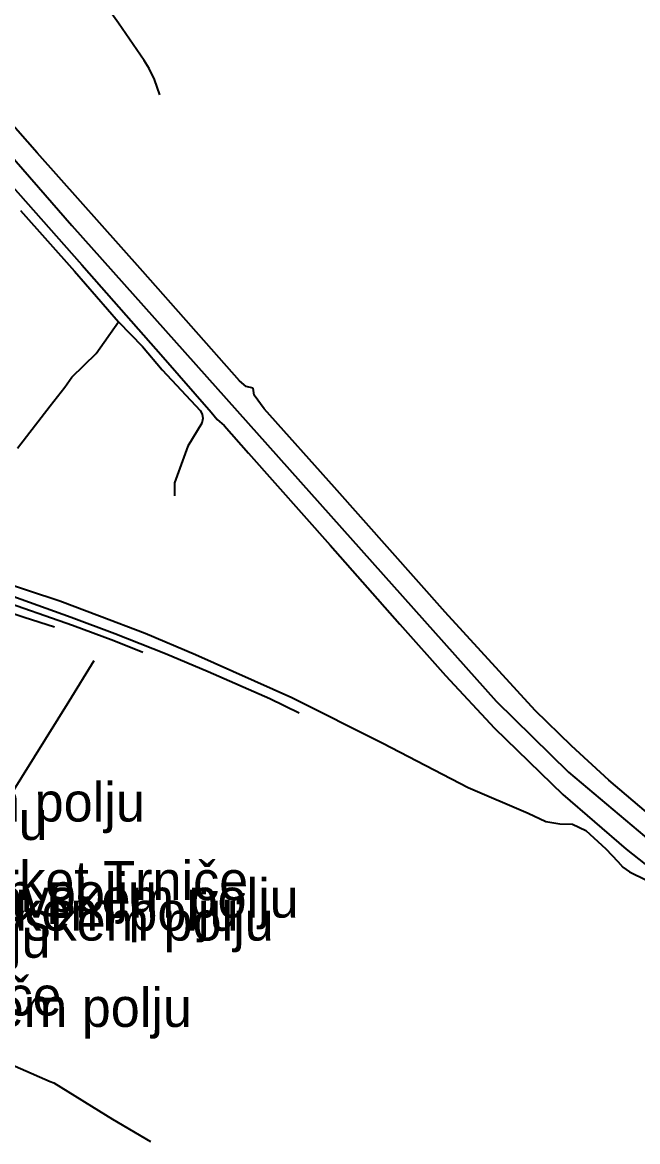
# Model space of a CAD drawing. Extents: x -8864 to 13231, y -7697 to 8949.
# Drawn here: x 4729 to 5708, y -3512 to -1731 of the extents above; entities that cross this region are included whole.
import ezdxf

# ---------------------------------------------------------------- set-up
doc = ezdxf.new("R2010")
doc.units = 0
for name, color, linetype in [('OSM_HIGHWAY_MOTORWAY', 8, 'CONTINUOUS'), ('OSM_HIGHWAY_PATH', 8, 'CONTINUOUS'), ('OSM_HIGHWAY_TERTIARY', 8, 'CONTINUOUS'), ('OSM_HIGHWAY_TRACK', 8, 'CONTINUOUS'), ('OSM_HIGHWAY_UNCLASSIFIED', 8, 'CONTINUOUS'), ('OSM_LABELS', 8, 'CONTINUOUS'), ('OSM_WATERWAY_CANAL', 4, 'CONTINUOUS')]:
    doc.layers.add(name, color=color, linetype=linetype)

msp = doc.modelspace()

# ---------------------------------------------------------------- linework, layer by layer
at = {"layer": 'OSM_HIGHWAY_MOTORWAY'}
for p, q in [((4601.930062, -2617.995592), (4808.920896, -2689.727439)), ((4806.577864, -2677.751745), (4606.156708, -2605.930942)), ((4876.018913, -2703.560088), (4806.577864, -2677.751745)), ((4808.920896, -2689.727439), (4874.456891, -2714.457191)), ((4956.485996, -2735.795497), (4876.018913, -2703.560088)), ((4874.456891, -2714.457191), (4920.459959, -2733.160177)), ((5024.265483, -2764.039009), (4956.485996, -2735.795497)), ((5122.435479, -2807.293835), (5024.265483, -2764.039009)), ((5169.051104, -2829.9776), (5122.435479, -2807.293835))]:
    msp.add_line(p, q, dxfattribs=at)
at = {"layer": 'OSM_HIGHWAY_PATH'}
for p, q in [((4752.412467, -1937.960779), (4542.496671, -1700.025875)), ((4920.444645, -2127.158947), (4752.412467, -1937.960779)), ((4697.404804, -1973.643231), (4823.377253, -2116.450875)), ((4823.377253, -2116.450875), (4952.680483, -2263.172581)), ((5074.181262, -2300.923259), (4920.444645, -2127.158947)), ((4952.680483, -2263.172581), (5029.273141, -2350.771944)), ((5084.801478, -2310.074601), (5074.181262, -2300.923259)), ((5096.057222, -2312.887833), (5084.801478, -2310.074601)), ((5097.856609, -2323.929489), (5096.057222, -2312.887833)), ((5113.430884, -2345.879367), (5097.856609, -2323.929489)), ((5029.273141, -2350.771944), (5038.966863, -2362.414053)), ((5225.597818, -2471.095974), (5113.430884, -2345.879367)), ((5038.966863, -2362.414053), (5050.077125, -2372.176968)), ((5050.077125, -2372.176968), (5088.783101, -2416.065605)), ((5088.783101, -2416.065605), (5218.407924, -2562.487085)), ((5401.309935, -2669.345409), (5225.597818, -2471.095974)), ((5218.407924, -2562.487085), (5329.472255, -2688.315264)), ((5544.786214, -2826.007941), (5401.309935, -2669.345409)), ((5329.472255, -2688.315264), (5402.144545, -2769.910101)), ((5402.144545, -2769.910101), (5480.008259, -2853.86227)), ((5602.473816, -2881.872272), (5544.786214, -2826.007941)), ((5480.008259, -2853.86227), (5588.54579, -2959.252822)), ((5662.060347, -2936.480101), (5602.473816, -2881.872272)), ((5728.951625, -2993.734369), (5662.060347, -2936.480101)), ((5588.54579, -2959.252822), (5689.426353, -3046.396286)), ((5689.426353, -3046.396286), (5794.334481, -3129.458896))]:
    msp.add_line(p, q, dxfattribs=at)
at = {"layer": 'OSM_HIGHWAY_TERTIARY'}
for p, q in [((4662.825934, -3368.294479), (4773.254736, -3416.163895)), ((4773.254736, -3416.163895), (4778.905579, -3418.68802)), ((4778.905579, -3418.68802), (4872.037289, -3476.264753)), ((4872.037289, -3476.264753), (4932.802992, -3512.025041))]:
    msp.add_line(p, q, dxfattribs=at)
at = {"layer": 'OSM_HIGHWAY_TRACK'}
for p, q in [((4881.776953, -1731.549637), (4864.740198, -1707.876237)), ((4922.802991, -1791.205715), (4881.776953, -1731.549637)), ((4930.850465, -1803.993131), (4922.802991, -1791.205715)), ((4939.211875, -1821.673125), (4930.850465, -1803.993131)), ((4947.657512, -1845.946977), (4939.211875, -1821.673125)), ((4726.041867, -2029.874505), (4812.021968, -2126.514016)), ((4812.021968, -2126.514016), (4882.052604, -2207.130338)), ((4846.348159, -2257.801866), (4882.052604, -2207.130338)), ((4882.052604, -2207.130338), (4919.855058, -2246.53782)), ((4807.473729, -2295.430229), (4846.348159, -2257.801866)), ((4919.855058, -2246.53782), (4951.417083, -2283.654686)), ((4796.68506, -2311.242148), (4807.473729, -2295.430229)), ((4951.417083, -2283.654686), (5011.792281, -2348.414612)), ((4773.109253, -2340.842237), (4796.68506, -2311.242148)), ((4721.195006, -2408.081809), (4773.109253, -2340.842237)), ((5011.792281, -2348.414612), (5014.969923, -2353.985478)), ((5014.173598, -2368.552013), (4992.060273, -2404.979471)), ((5016.156753, -2360.868444), (5014.173598, -2368.552013)), ((5014.969923, -2353.985478), (5016.156753, -2360.868444)), ((4992.060273, -2404.979471), (4971.141435, -2463.657034)), ((4971.141435, -2463.657034), (4970.720301, -2484.228095)), ((4587.619187, -2584.926221), (4788.515074, -2651.231755)), ((4788.515074, -2651.231755), (4851.845862, -2675.294338)), ((4731.838192, -2677.940777), (4669.809089, -2656.980533)), ((4779.809101, -2693.130004), (4731.838192, -2677.940777)), ((4851.845862, -2675.294338), (4924.433926, -2702.870679)), ((4924.433926, -2702.870679), (5004.57176, -2736.707296)), ((5004.57176, -2736.707296), (5157.374227, -2804.925383)), ((5157.374227, -2804.925383), (5302.366586, -2877.657985)), ((5302.366586, -2877.657985), (5438.285437, -2948.611467)), ((5438.285437, -2948.611467), (5533.584069, -2989.297691)), ((5533.584069, -2989.297691), (5561.92251, -3002.440931)), ((5561.92251, -3002.440931), (5584.143033, -3006.288276)), ((5584.143033, -3006.288276), (5604.227262, -3006.966565)), ((5604.227262, -3006.966565), (5625.176728, -3016.829555)), ((5625.176728, -3016.829555), (5657.022061, -3045.851431)), ((5657.022061, -3045.851431), (5676.118541, -3065.910995)), ((5676.118541, -3065.910995), (5684.372753, -3075.206891)), ((5684.372753, -3075.206891), (5694.916399, -3082.390084)), ((5694.916399, -3082.390084), (5748.829116, -3109.032388))]:
    msp.add_line(p, q, dxfattribs=at)
at = {"layer": 'OSM_HIGHWAY_UNCLASSIFIED'}
for p, q in [((4803.109257, -2811.096702), (4843.377255, -2746.48133)), ((4710.391023, -2959.886633), (4803.109257, -2811.096702))]:
    msp.add_line(p, q, dxfattribs=at)
at = {"layer": 'OSM_WATERWAY_CANAL'}
for p, q in [((4137.397086, -1286.491943), (4807.757037, -2053.592383)), ((4807.757037, -2053.592383), (5482.879622, -2811.096702)), ((5482.879622, -2811.096702), (5597.803065, -2923.79276)), ((5597.803065, -2923.79276), (5738.630033, -3042.749092))]:
    msp.add_line(p, q, dxfattribs=at)

# ---------------------------------------------------------------- texts
at = {"layer": 'OSM_LABELS'}
for s, p in [('Marjeta na Dravskem polju', (3937.018382, -3002.507746)), ('Marjeta na Dravskem polju', (3782.254218, -3031.895959)), ('Market Trniče', (4581.057165, -3127.579702)), ('Marjeta na Dravskem polju', (3956.421229, -3146.769086)), ('Marjeta na Dravskem polju', (4181.769219, -3155.478509)), ('Marjeta na Dravskem polju', (4086.100053, -3176.310399)), ('Marjeta na Dravskem polju', (4142.075137, -3192.012896)), ('Marjeta na Dravskem polju', (3786.823171, -3219.338561)), ('Trniče', (4560.861662, -3311.383644)), ('Marjeta na Dravskem polju', (4011.928802, -3329.433573))]:
    msp.add_text(s, height=62.042552, dxfattribs=at).set_placement(p)

doc.saveas('drawing.dxf')
